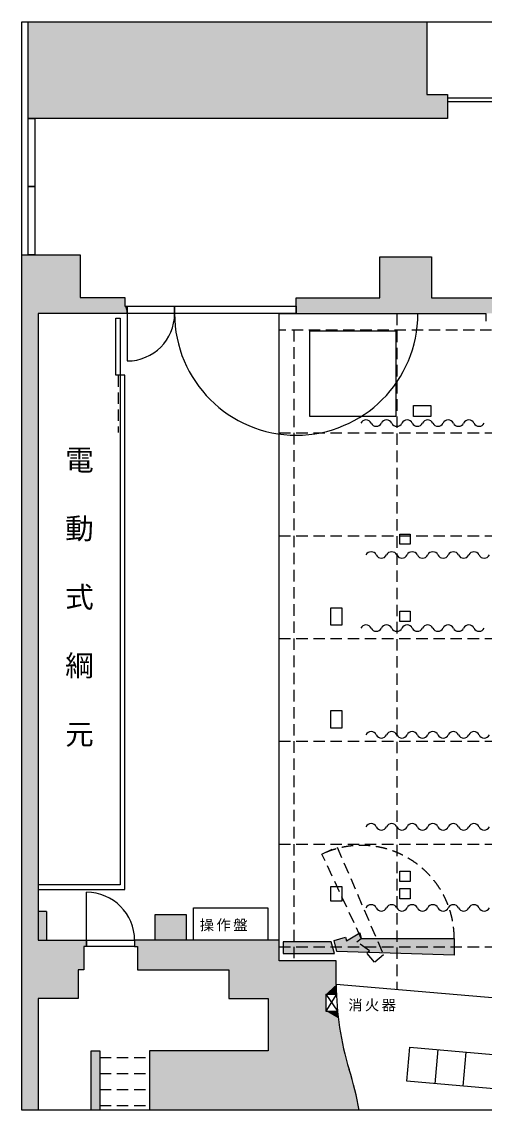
# Model space of a CAD drawing. Units: millimetres, scale not verified. Extents: x -17682 to 17682, y -10076 to 8984.
# Drawn here: x -17682 to -9588, y -10076 to 8984 of the extents above; entities that cross this region are included whole.
import ezdxf
from ezdxf.enums import TextEntityAlignment as Align

# ---------------------------------------------------------------- set-up
doc = ezdxf.new("R2010")
doc.units = ezdxf.units.MM
doc.header["$LTSCALE"] = 100
doc.linetypes.add('DASHED2', pattern=[3, 2, -1])
for name, color, linetype in [('0-0_0', 7, 'Continuous'), ('0-1_幕舞台', 7, 'Continuous'), ('0-5_袖幕', 7, 'Continuous'), ('0-8_１バトン幕', 7, 'Continuous'), ('0-A_ソリッドカラー', 9, 'Continuous')]:
    doc.layers.add(name, color=color, linetype=linetype)
doc.styles.add('ＭＳ Ｐ明朝', font='')
doc.styles.get('ＭＳ Ｐ明朝').set_extended_font_data('MS PMincho')

msp = doc.modelspace()

# ---------------------------------------------------------------- linework, layer by layer
at = {"layer": '0-0_0'}
for p, q in [((-15837.5, 3874.5), (-15837.5, 3044.5)), ((-16547.5, -7099.5), (-16547.5, -6259.5)), ((-17247.5, -6595.5), (-17397.5, -6595.5)), ((-17247.5, -6595.5), (-17247.5, -7099.5)), ((-14807.5, -6649.5), (-14807.5, -7099.5)), ((-12357.5, -8040.5), (-12357.5, -8340.5)), ((-12357.5, -8040.5), (-12174.6, -8040.5)), ((-12357.5, -8040.5), (-12155.5, -8340.5)), ((-12174.6, -8040.5), (-12357.5, -8340.5)), ((-12357.5, -8340.5), (-12155.5, -8340.5)), ((-10397.4, -9014.2), (-10449.7, -9611.9)), ((-9906.8, -9057.1), (-9959.1, -9654.9))]:
    msp.add_line(p, q, dxfattribs=at)
at = {"layer": '0-0_0', "color": 4, "linetype": 'DASHED2'}
for p, q in [((-11117.5, 3874.5), (-11117.5, -7965.2)), ((-8557.5, 3584.5), (-13177.5, 3584.5)), ((-12917.5, 3584.5), (-12917.5, -7459.5)), ((-13177.5, 1784.5), (8942.5, 1784.5)), ((-13177.5, -15.5), (8942.5, -15.5)), ((-13177.5, -1815.5), (8942.5, -1815.5)), ((-13177.5, -3615.5), (8942.5, -3615.5)), ((-13177.5, -5415.5), (8942.5, -5415.5)), ((-13177.5, -7215.5), (8942.5, -7215.5))]:
    msp.add_line(p, q, dxfattribs=at)
at = {"layer": '0-0_0', "linetype": 'DASHED2'}
for p, q in [((-15997.5, 2794.5), (-15997.5, 1794.5)), ((-16317.5, -9154.5), (-15447.5, -9154.5)), ((-16317.5, -9434.5), (-15447.5, -9434.5)), ((-16317.5, -9714.5), (-15447.5, -9714.5)), ((-16317.5, -9994.5), (-15447.5, -9994.5))]:
    msp.add_line(p, q, dxfattribs=at)
at = {"layer": '0-0_0'}
for points in [[(-17682.5, -10075.5), (-17682.5, 8984.5), (17682.5, 8984.5), (17682.5, -10075.5)], [(-17572.5, 7289.5), (-17572.5, 8984.5), (-10592.5, 8984.5), (-10592.5, 7709.5), (-10232.5, 7709.5), (-10232.5, 7289.5)], [(-10232.5, 7589.5), (-6732.5, 7589.5), (-6732.5, 7649.5), (-10232.5, 7649.5)], [(-17572.5, 7289.5), (-17452.5, 7289.5), (-17452.5, 6097), (-17572.5, 6097)], [(-17572.5, 6097), (-17452.5, 6097), (-17452.5, 4904.5), (-17572.5, 4904.5)], [(-15837.5, 4004.5), (-15007.5, 4004.5), (-15007.5, 3874.5), (-15837.5, 3874.5)], [(-15007.5, 4004.5), (-12877.5, 4004.5), (-12877.5, 3874.5), (-15007.5, 3874.5)], [(-16037.5, 3794.5), (-15957.5, 3794.5), (-15957.5, 2794.5), (-16037.5, 2794.5)], [(-12637.5, 3574.5), (-11137.5, 3574.5), (-11137.5, 2074.5), (-12637.5, 2074.5)], [(-10827.5, 2264.5), (-10520.5, 2264.5), (-10520.5, 2074.5), (-10827.5, 2074.5)], [(-11062.5, 14.5), (-10882.5, 14.5), (-10882.5, -165.5), (-11062.5, -165.5)], [(-12272.5, -1275.5), (-12082.5, -1275.5), (-12082.5, -1582.5), (-12272.5, -1582.5)], [(-11062.5, -1335.5), (-10882.5, -1335.5), (-10882.5, -1515.5), (-11062.5, -1515.5)], [(-12272.5, -3075.5), (-12082.5, -3075.5), (-12082.5, -3382.5), (-12272.5, -3382.5)], [(-11062.5, -5890.5), (-10882.5, -5890.5), (-10882.5, -6070.5), (-11062.5, -6070.5)], [(-12272.5, -6155.5), (-12082.5, -6155.5), (-12082.5, -6413.5), (-12272.5, -6413.5)], [(-11062.5, -6195.5), (-10882.5, -6195.5), (-10882.5, -6375.5), (-11062.5, -6375.5)], [(-16547.5, -7099.5), (-15707.5, -7099.5), (-15707.5, -7209.5), (-16547.5, -7209.5)], [(-10888, -8971.3), (-5981.8, -9400.5), (-6034, -9998.3), (-10940.3, -9569)]]:
    msp.add_lwpolyline(points, close=True, dxfattribs=at)
for points in [[(-17682.5, 4904.5), (-16662.5, 4904.5), (-16662.5, 4154.5), (-15877.5, 4154.5), (-15877.5, 4004.5), (-15837.5, 4004.5), (-15837.5, 3874.5), (-17397.5, 3874.5), (-17397.5, -7099.5), (-16547.5, -7099.5), (-16547.5, -7209.5), (-16597.5, -7209.5), (-16597.5, -7619.5), (-16697.5, -7619.5), (-16697.5, -8119.5), (-17397.5, -8119.5), (-17397.5, -10075.5)], [(-12877.5, 3874.5), (-12877.5, 4149.5), (-11412.5, 4149.5), (-11412.5, 4869.5), (-10507.5, 4869.5), (-10507.5, 4149.5), (-6417.5, 4149.5), (-6417.5, 4869.5), (-5507.5, 4869.5), (-5507.5, 4149.5), (1297.5, 4149.5), (1297.5, 4869.5), (2202.5, 4869.5), (2202.5, 4149.5), (6287.5, 4149.5)], [(8942.5, 4039.5), (8942.5, -7459.5), (7942.5, -7459.5), (7942.5, -7874.5), (1792.5, -8400.5), (-6027.5, -8400.5), (-12177.5, -7874.5), (-12177.5, -7459.5), (-13177.5, -7459.5)], [(-13177.5, -7459.5), (-13177.5, 3874.5), (-9557.5, 3874.5), (-9557.5, 3744.5)], [(-17397.5, -6209.5), (-15877.5, -6209.5), (-15877.5, 2794.5), (-15957.5, 2794.5), (-15957.5, -6129.5), (-17397.5, -6129.5)], [(-15347.5, -7099.5), (-15347.5, -6649.5), (-14807.5, -6649.5)], [(-14677.5, -7099.5), (-14677.5, -6529.5), (-13377.5, -6529.5), (-13377.5, -7099.5)], [(-13177.5, -7099.5), (-15707.5, -7099.5), (-15707.5, -7209.5), (-15657.5, -7209.5), (-15657.5, -7619.5), (-14057.5, -7619.5), (-14057.5, -8119.5), (-13367.5, -8119.5), (-13367.5, -9034.5), (-15447.5, -9034.5), (-15447.5, -10075.5)], [(-16467.5, -10075.5), (-16467.5, -9034.5), (-16317.5, -9034.5), (-16317.5, -10075.5)]]:
    msp.add_lwpolyline(points, dxfattribs=at)
for centre, radius, start, end in [((-15837.5, 3874.5), 830, 270, 0), ((-12877.5, 3874.5), 2130, 180, 0), ((-16547.5, -7099.5), 840, 0, 90), ((-7121.3, -7869.5), 5056.2, 180.0566, 197.18905), ((-17458, -11104.3), 5774.9, 10.26187, 17.54168)]:
    msp.add_arc(centre, radius, start, end, dxfattribs=at)
at = {"layer": '0-1_幕舞台'}
msp.add_line((-11765.6, -6968.9), (-11740.1, -7065.5), dxfattribs=at)
at = {"layer": '0-1_幕舞台', "color": 4, "linetype": 'DASHED2'}
msp.add_lwpolyline([(-11350.9, -7353), (-11506.9, -7483), (-11641.3, -7321.6), (-11593.7, -7281.9), (-11816.9, -7129.6), (-11740.1, -7065.5), (-12428, -5590.4), (-12162.4, -5466.6)], close=True, dxfattribs=at)
at = {"layer": '0-1_幕舞台'}
for points in [[(-12165.1, -7296.8), (-12217, -7100.5), (-12014, -7046.9), (-11998.1, -7106.8), (-11765.6, -6968.9)], [(-11740.1, -7065.5), (-10112.5, -7065.5), (-10112.5, -7358.5), (-12165.1, -7296.8)]]:
    msp.add_lwpolyline(points, dxfattribs=at)
msp.add_lwpolyline([(-12267.5, -7129.5), (-13107.5, -7129.5), (-13107.5, -7329.5), (-12207.5, -7329.5)], close=True, dxfattribs=at)
at = {"layer": '0-1_幕舞台', "color": 4, "linetype": 'DASHED2'}
msp.add_arc((-11740.1, -7065.5), 1627.6, 0, 114.99996, dxfattribs=at)
at = {"layer": '0-1_幕舞台', "color": 9}
for points in [[(-12014, -7046.9), (-12217, -7100.5), (-12165.1, -7296.8)], [(-12165.1, -7296.8), (-11998.1, -7106.8), (-12014, -7046.9)], [(-11740.1, -7065.5), (-11765.6, -6968.9), (-11998.1, -7106.8)], [(-12207.5, -7329.5), (-12267.5, -7129.5), (-13107.5, -7329.5), (-13107.5, -7129.5)], [(-12165.1, -7296.8), (-10112.5, -7358.5), (-11740.1, -7065.5)], [(-12165.1, -7296.8), (-11740.1, -7065.5), (-11998.1, -7106.8)], [(-10112.5, -7358.5), (-10112.5, -7065.5), (-11740.1, -7065.5)]]:
    msp.add_solid(points, dxfattribs=at)
at = {"layer": '0-5_袖幕'}
for centre, start, end in [((-11657.5, 1913.6), 25.84193, 154.15806), ((-11477.5, 2000.8), 205.84193, 334.15806), ((-11297.5, 1913.6), 25.84193, 154.15806), ((-11117.5, 2000.8), 205.84193, 334.15806), ((-10937.5, 1913.6), 25.84193, 154.15806), ((-10757.5, 2000.8), 205.84193, 334.15806), ((-10577.5, 1913.6), 25.84193, 154.15806), ((-10397.5, 2000.8), 205.84193, 334.15806), ((-10217.5, 1913.6), 25.84193, 154.15806), ((-10037.5, 2000.8), 205.84193, 334.15806), ((-9857.5, 1913.6), 25.84193, 154.15806), ((-9677.5, 2000.8), 205.84193, 334.15806), ((-11567.5, -396.4), 25.84193, 154.15806), ((-11387.5, -309.2), 205.84193, 334.15806), ((-11207.5, -396.4), 25.84193, 154.15806), ((-11027.5, -309.2), 205.84193, 334.15806), ((-10847.5, -396.4), 25.84193, 154.15806), ((-10667.5, -309.2), 205.84193, 334.15806), ((-10487.5, -396.4), 25.84193, 154.15806), ((-10307.5, -309.2), 205.84193, 334.15806), ((-10127.5, -396.4), 25.84193, 154.15806), ((-9947.5, -309.2), 205.84193, 334.15806), ((-9767.5, -396.4), 25.84193, 154.15806), ((-9587.5, -309.2), 205.84193, 334.15806), ((-11657.5, -1676.4), 25.84193, 154.15806), ((-11477.5, -1589.2), 205.84193, 334.15806), ((-11297.5, -1676.4), 25.84193, 154.15806), ((-11117.5, -1589.2), 205.84193, 334.15806), ((-10937.5, -1676.4), 25.84193, 154.15806), ((-10757.5, -1589.2), 205.84193, 334.15806), ((-10577.5, -1676.4), 25.84193, 154.15806), ((-10397.5, -1589.2), 205.84193, 334.15806), ((-10217.5, -1676.4), 25.84193, 154.15806), ((-10037.5, -1589.2), 205.84193, 334.15806), ((-9857.5, -1676.4), 25.84193, 154.15806), ((-9677.5, -1589.2), 205.84193, 334.15806), ((-11567.5, -3546.4), 25.84193, 154.15806), ((-11387.5, -3459.2), 205.84193, 334.15806), ((-11207.5, -3546.4), 25.84193, 154.15806), ((-11027.5, -3459.2), 205.84193, 334.15806), ((-10847.5, -3546.4), 25.84193, 154.15806), ((-10667.5, -3459.2), 205.84193, 334.15806), ((-10487.5, -3546.4), 25.84193, 154.15806), ((-10307.5, -3459.2), 205.84193, 334.15806), ((-10127.5, -3546.4), 25.84193, 154.15806), ((-9947.5, -3459.2), 205.84193, 334.15806), ((-9767.5, -3546.4), 25.84193, 154.15806), ((-9587.5, -3459.2), 205.84193, 334.15806), ((-11567.5, -6576.4), 25.84193, 154.15806), ((-11207.5, -6576.4), 25.84193, 154.15806), ((-10847.5, -6576.4), 25.84193, 154.15806), ((-10487.5, -6576.4), 25.84193, 154.15806), ((-10127.5, -6576.4), 25.84193, 154.15806), ((-9767.5, -6576.4), 25.84193, 154.15806), ((-11387.5, -6489.2), 205.84193, 334.15806), ((-11027.5, -6489.2), 205.84193, 334.15806), ((-10667.5, -6489.2), 205.84193, 334.15806), ((-10307.5, -6489.2), 205.84193, 334.15806), ((-9947.5, -6489.2), 205.84193, 334.15806), ((-9587.5, -6489.2), 205.84193, 334.15806)]:
    msp.add_arc(centre, 100, start, end, dxfattribs=at)
at = {"layer": '0-8_１バトン幕'}
for centre, start, end in [((-11567.5, -5156.4), 25.84193, 154.15806), ((-11387.5, -5069.2), 205.84193, 334.15806), ((-11207.5, -5156.4), 25.84193, 154.15806), ((-11027.5, -5069.2), 205.84193, 334.15806), ((-10847.5, -5156.4), 25.84193, 154.15806), ((-10667.5, -5069.2), 205.84193, 334.15806), ((-10487.5, -5156.4), 25.84193, 154.15806), ((-10307.5, -5069.2), 205.84193, 334.15806), ((-10127.5, -5156.4), 25.84193, 154.15806), ((-9947.5, -5069.2), 205.84193, 334.15806), ((-9767.5, -5156.4), 25.84193, 154.15806), ((-9587.5, -5069.2), 205.84193, 334.15806)]:
    msp.add_arc(centre, 100, start, end, dxfattribs=at)
at = {"layer": '0-A_ソリッドカラー'}
for points in [[(-17572.5, 7289.5), (-10592.5, 7709.5), (-10592.5, 8984.5)], [(-17572.5, 7289.5), (-10592.5, 8984.5), (-17572.5, 8984.5)], [(-17572.5, 7289.5), (-10232.5, 7289.5), (-10232.5, 7709.5)], [(-17572.5, 7289.5), (-10232.5, 7709.5), (-10592.5, 7709.5)], [(-17682.5, 4904.5), (-17682.5, -10075.5), (-17397.5, -8119.5)], [(-17682.5, 4904.5), (-17397.5, -8119.5), (-17397.5, 3874.5)], [(-17397.5, 3874.5), (-16662.5, 4904.5), (-17682.5, 4904.5)], [(-17397.5, 3874.5), (-16662.5, 4154.5), (-16662.5, 4904.5)], [(-10507.5, 4869.5), (-11412.5, 4869.5), (-11412.5, 4149.5)], [(-10507.5, 4149.5), (-10507.5, 4869.5), (-11412.5, 4149.5)], [(-17397.5, 3874.5), (-15837.5, 3874.5), (-16662.5, 4154.5)], [(-15877.5, 4004.5), (-15877.5, 4154.5), (-16662.5, 4154.5)], [(-15837.5, 3874.5), (-15877.5, 4004.5), (-16662.5, 4154.5)], [(-15837.5, 3874.5), (-15837.5, 4004.5), (-15877.5, 4004.5)], [(-12877.5, 4149.5), (-12877.5, 3874.5), (-9557.5, 3874.5)], [(-10507.5, 4149.5), (-12877.5, 4149.5), (-9557.5, 3874.5)], [(-9557.5, 3874.5), (-5507.5, 4149.5), (-10507.5, 4149.5)], [(-16547.5, -7209.5), (-16547.5, -7099.5), (-17397.5, -7099.5)], [(-16597.5, -7209.5), (-16547.5, -7209.5), (-17397.5, -7099.5)], [(-17397.5, -8119.5), (-16597.5, -7209.5), (-17397.5, -7099.5)], [(-17397.5, -8119.5), (-16697.5, -7619.5), (-16597.5, -7209.5)], [(-16697.5, -7619.5), (-16597.5, -7619.5), (-16597.5, -7209.5)], [(-13177.5, -7099.5), (-15707.5, -7099.5), (-15707.5, -7209.5)], [(-13177.5, -7099.5), (-15707.5, -7209.5), (-15657.5, -7209.5)], [(-13177.5, -7099.5), (-15657.5, -7209.5), (-15657.5, -7619.5)], [(-13177.5, -7099.5), (-15657.5, -7619.5), (-14057.5, -7619.5)], [(-13177.5, -7099.5), (-14057.5, -7619.5), (-14057.5, -8119.5)], [(-13177.5, -7099.5), (-14057.5, -8119.5), (-13367.5, -8119.5)], [(-13367.5, -8119.5), (-13177.5, -7459.5), (-13177.5, -7099.5)], [(-17397.5, -8119.5), (-16697.5, -8119.5), (-16697.5, -7619.5)], [(-13367.5, -8119.5), (-12177.5, -7874.5), (-12177.5, -7459.5)], [(-13367.5, -8119.5), (-12177.5, -7459.5), (-13177.5, -7459.5)], [(-12357.5, -8040.5), (-12177.5, -7874.5), (-13367.5, -8119.5)], [(-12357.5, -8040.5), (-12174.6, -8040.5), (-12177.5, -7874.5)], [(-17682.5, -10075.5), (-17397.5, -10075.5), (-17397.5, -8119.5)], [(-13367.5, -9034.5), (-12357.5, -8340.5), (-12357.5, -8040.5)], [(-13367.5, -8119.5), (-13367.5, -9034.5), (-12357.5, -8040.5)], [(-13367.5, -9034.5), (-12142.5, -8465.6), (-12357.5, -8340.5)], [(-12142.5, -8465.6), (-12155.5, -8340.5), (-12357.5, -8340.5)], [(-13367.5, -9034.5), (-12127.7, -8572), (-12142.5, -8465.6)], [(-13367.5, -9034.5), (-12112.9, -8666), (-12127.7, -8572)], [(-13367.5, -9034.5), (-12090.6, -8792.2), (-12112.9, -8666)], [(-12090.6, -8792.2), (-12098, -8745.2), (-12112.9, -8666)], [(-13367.5, -9034.5), (-12073.3, -8896), (-12090.6, -8792.2)], [(-13367.5, -9034.5), (-12058.4, -8975.2), (-12073.3, -8896)], [(-16317.5, -9034.5), (-16467.5, -9034.5), (-16317.5, -10075.5), (-16467.5, -10075.5)], [(-15447.5, -9034.5), (-15447.5, -10075.5), (-11775.5, -10075.5)], [(-15447.5, -9034.5), (-11775.5, -10075.5), (-11781.4, -10043.9)], [(-15447.5, -9034.5), (-11781.4, -10043.9), (-11796.2, -9967.2)], [(-15447.5, -9034.5), (-11796.2, -9967.2), (-11808.6, -9910.3)], [(-15447.5, -9034.5), (-11808.6, -9910.3), (-11818.5, -9875.6)], [(-15447.5, -9034.5), (-11818.5, -9875.6), (-11828.4, -9821.2)], [(-15447.5, -9034.5), (-11828.4, -9821.2), (-11845.7, -9744.5)], [(-15447.5, -9034.5), (-11845.7, -9744.5), (-11870.4, -9650.5)], [(-15447.5, -9034.5), (-11870.4, -9650.5), (-11900.1, -9541.7)], [(-15447.5, -9034.5), (-11900.1, -9541.7), (-11924.9, -9452.6)], [(-15447.5, -9034.5), (-11924.9, -9452.6), (-11954.5, -9351.2)], [(-15447.5, -9034.5), (-11954.5, -9351.2), (-11984.2, -9252.3)], [(-15447.5, -9034.5), (-11984.2, -9252.3), (-12001.5, -9185.5)], [(-15447.5, -9034.5), (-12001.5, -9185.5), (-12036.2, -9069.2)], [(-13367.5, -9034.5), (-15447.5, -9034.5), (-12036.2, -9069.2)], [(-13367.5, -9034.5), (-12036.2, -9069.2), (-12058.4, -8975.2)]]:
    msp.add_solid(points, dxfattribs=at)
at = {"layer": '0-A_ソリッドカラー', "color": 16}
for points in [[(-17247.5, -6595.5), (-17247.5, -7099.5), (-17397.5, -6595.5), (-17397.5, -7099.5)], [(-15347.5, -7099.5), (-15347.5, -6649.5), (-14807.5, -7099.5), (-14807.5, -6649.5)]]:
    msp.add_solid(points, dxfattribs=at)

# ---------------------------------------------------------------- texts
at = {"layer": '0-0_0', "style": 'ＭＳ Ｐ明朝'}
for s, p in [('電', (-16922.9, 1016.7)), ('動', (-16922.9, -183.3)), ('式', (-16922.9, -1383.3)), ('綱', (-16922.9, -2583.3)), ('元', (-16922.9, -3783.3))]:
    msp.add_text(s, height=366.6, dxfattribs=at).set_placement(p, align=Align.BOTTOM_LEFT)
at = {"layer": '0-0_0', "char_height": 183.3, "attachment_point": 7, "style": 'ＭＳ Ｐ明朝'}
for s, insert in [('\\T1.17;操作盤', (-14566.4, -6944)), ('\\T1.17;消火器', (-11967.2, -8346))]:
    msp.add_mtext(s, dxfattribs=dict(at, insert=insert))

doc.saveas('drawing.dxf')
